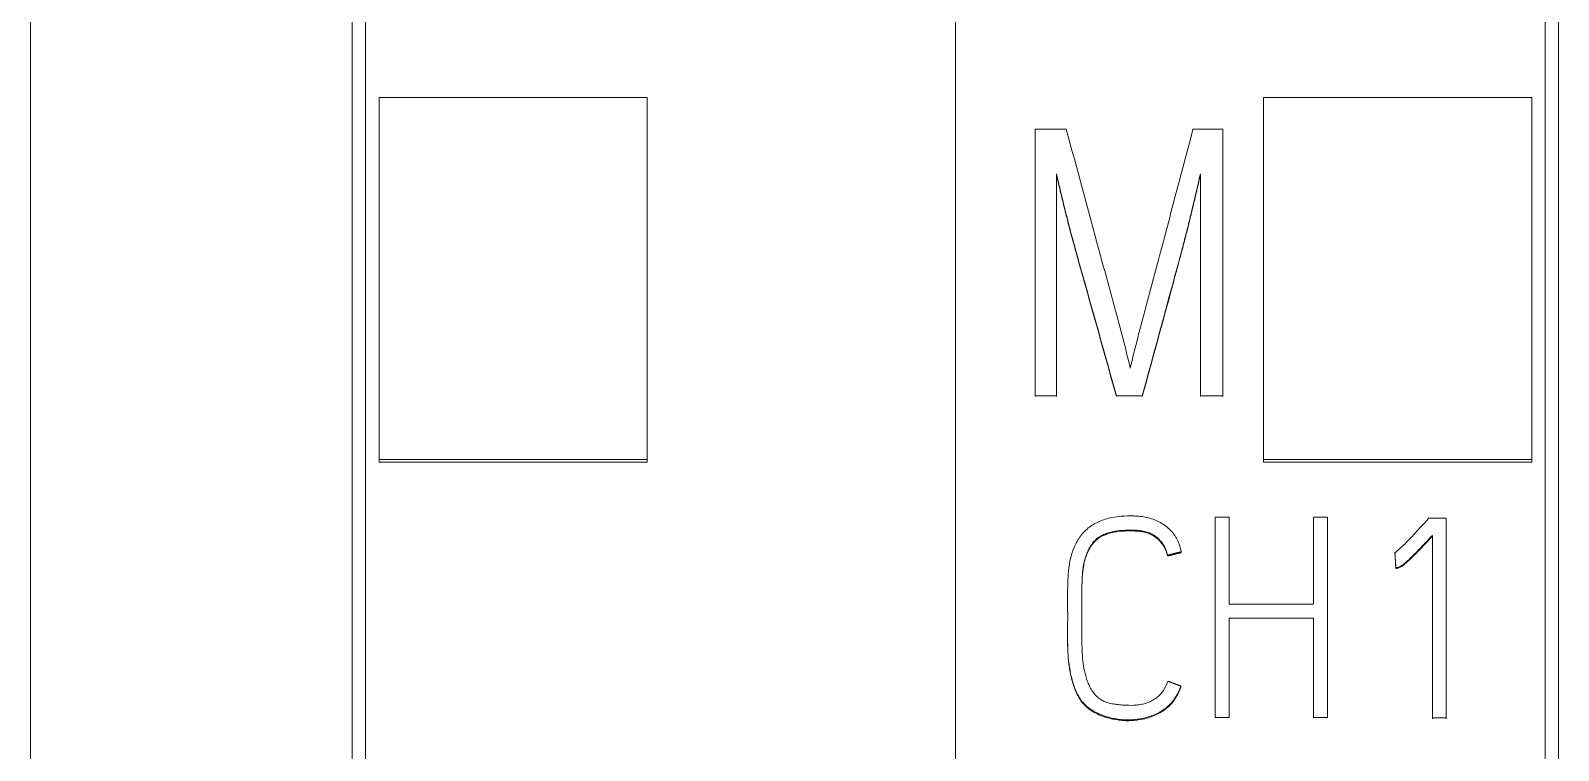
# Model space of a CAD drawing. Header units: millimetres. Extents: x 4134 to 7422, y 1400 to 3585.
# Drawn here: x 6000.95 to 6012.35, y 3303.38 to 3308.75 of the extents above; entities that cross this region are included whole.
import ezdxf

# ---------------------------------------------------------------- set-up
doc = ezdxf.new("R2010")
doc.units = ezdxf.units.MM
doc.layers.add('000-PI-Oprema', color=30, linetype='Continuous', lineweight=5)

# ---------------------------------------------------------------- blocks, each defined once
blk = doc.blocks.new('S7-1500 AI HS - 6ES7531-7NF10-0AB0')
at = {"layer": '000-PI-Oprema', "color": 0, "linetype": 'ByBlock', "lineweight": 0}
for p, q in [((34.8, 134.681), (34.8, 21.262)), ((30.4, 23.585), (30.4, 132.4)), ((30.5, 79.769), (30.5, 82.471)), ((30.5, 82.471), (32.5, 82.471)), ((32.5, 79.769), (32.5, 82.471)), ((30.5, 79.75), (30.5, 79.769)), ((30.5, 79.769), (32.5, 79.769)), ((30.5, 79.75), (32.5, 79.75)), ((32.5, 79.75), (32.5, 79.769))]:
    blk.add_line(p, q, dxfattribs=at)
for points, knots in [([(30.3, 23.299), (30.3, 26.64), (30.3, 34.605), (30.3, 47.245), (30.3, 62.731), (30.3, 77.025), (30.3, 91.235), (30.3, 105.802), (30.3, 119.972), (30.3, 129.542), (30.3, 132.586)], [0, 0, 0, 0, 0.091483, 0.21812, 0.346206, 0.515858, 0.610111, 0.736264, 0.916066, 1, 1, 1, 1]), ([(27.9, 129.52), (27.9, 127.497), (27.9, 118.948), (27.9, 105.802), (27.9, 91.235), (27.9, 77.025), (27.9, 62.731), (27.9, 47.245), (27.9, 34.486), (27.9, 25.605), (27.9, 21.348), (27.9, 20.55)], [0, 0, 0, 0, 0.055935, 0.236292, 0.362833, 0.457376, 0.627551, 0.756032, 0.883059, 0.978086, 1, 1, 1, 1])]:
    blk.add_open_spline(points, degree=3, knots=knots, dxfattribs=at)
blk = doc.blocks.new('SIMATIC S7-1500 TM COUNT - 6ES7550-1AA01-0AB0')
at = {"color": 0, "linetype": 'ByBlock', "lineweight": 0}
for p, q in [((0, -12.319), (0, -125.738)), ((4.4, -14.6), (4.4, -123.415)), ((2.3, -67.231), (2.3, -64.529)), ((4.3, -64.529), (2.3, -64.529)), ((4.3, -67.231), (4.3, -64.529)), ((0.595, -64.766), (0.595, -66.755)), ((0.827, -64.766), (0.595, -64.766)), ((1.995, -64.766), (1.773, -64.766)), ((1.995, -66.755), (1.995, -64.766)), ((0.754, -66.755), (0.754, -65.099)), ((1.828, -65.099), (1.828, -66.755)), ((0.595, -66.755), (0.754, -66.755)), ((0.595, -66.755), (0.595, -66.761)), ((0.754, -66.755), (0.754, -66.761)), ((1.202, -66.755), (1.395, -66.755)), ((1.202, -66.755), (1.202, -66.761)), ((1.395, -66.755), (1.395, -66.761)), ((1.828, -66.755), (1.995, -66.755)), ((1.828, -66.755), (1.828, -66.761)), ((1.995, -66.755), (1.995, -66.761)), ((2.3, -67.25), (2.3, -67.231)), ((4.3, -67.231), (2.3, -67.231)), ((4.3, -67.25), (2.3, -67.25)), ((4.3, -67.25), (4.3, -67.231)), ((1.939, -69.154), (1.939, -67.661)), ((1.939, -67.661), (2.043, -67.661)), ((2.043, -67.661), (2.043, -68.309)), ((2.671, -68.309), (2.671, -67.661)), ((2.671, -67.661), (2.777, -67.661)), ((2.777, -67.661), (2.777, -69.154)), ((3.663, -67.668), (3.532, -67.668)), ((3.663, -69.158), (3.663, -67.668)), ((3.559, -67.796), (3.559, -69.158)), ((1.583, -67.944), (1.583, -67.95)), ((1.685, -67.919), (1.685, -67.925)), ((3.28, -67.927), (3.28, -67.933)), ((3.287, -68.037), (3.287, -68.043)), ((0.837, -68.24), (0.837, -68.246)), ((2.043, -68.309), (2.671, -68.309)), ((2.043, -68.415), (2.043, -69.154)), ((2.671, -68.415), (2.043, -68.415)), ((2.671, -69.154), (2.671, -68.415)), ((1.683, -68.92), (1.683, -68.926)), ((2.043, -69.154), (1.939, -69.154)), ((2.777, -69.154), (2.671, -69.154)), ((3.559, -69.158), (3.559, -69.165)), ((3.559, -69.158), (3.663, -69.158)), ((3.663, -69.158), (3.663, -69.165))]:
    blk.add_line(p, q, dxfattribs=at)
blk.add_ellipse((3.284, -68.005), major_axis=(-0.441, 7.475), ratio=0.000027, start_param=4.707204, end_param=4.721984, dxfattribs=at)
for points, knots in [([(4.5, -14.414), (4.5, -17.458), (4.5, -27.028), (4.5, -41.198), (4.5, -55.765), (4.5, -69.975), (4.5, -84.269), (4.5, -99.755), (4.5, -112.395), (4.5, -120.36), (4.5, -123.701)], [0, 0, 0, 0, 0.083934, 0.263736, 0.389889, 0.484142, 0.653794, 0.78188, 0.908517, 1, 1, 1, 1]), ([(1.305, -66.548), (1.287, -66.474), (1.269, -66.399), (1.24, -66.287), (1.23, -66.25), (1.21, -66.176), (1.159, -65.99), (1.029, -65.508), (0.908, -65.063), (0.827, -64.766)], [0, 0, 0, 0, 0.125, 0.125, 0.1875, 0.1875, 0.25, 0.5, 1, 1, 1, 1]), ([(1.773, -64.766), (1.694, -65.063), (1.616, -65.36), (1.499, -65.805), (1.449, -65.991), (1.4, -66.176), (1.38, -66.25), (1.37, -66.287), (1.341, -66.399), (1.323, -66.473), (1.305, -66.548)], [0, 0, 0, 0, 0.5, 0.5, 0.75, 0.8125, 0.8125, 0.875, 0.875, 1, 1, 1, 1]), ([(0.754, -65.099), (0.77, -65.168), (0.787, -65.238), (0.82, -65.377), (0.838, -65.446), (0.865, -65.55), (0.874, -65.584), (0.894, -65.653), (0.903, -65.688), (0.932, -65.791), (1.028, -66.135), (1.125, -66.479), (1.202, -66.755)], [0, 0, 0, 0, 0.125, 0.125, 0.25, 0.25, 0.3125, 0.3125, 0.375, 0.375, 0.5, 1, 1, 1, 1]), ([(1.202, -66.761), (1.125, -66.485), (1.028, -66.141), (0.932, -65.797), (0.903, -65.694), (0.894, -65.659), (0.874, -65.59), (0.865, -65.556), (0.838, -65.452), (0.82, -65.383), (0.787, -65.244), (0.77, -65.175), (0.754, -65.105)], [0, 0, 0, 0, 0.5, 0.625, 0.625, 0.6875, 0.6875, 0.75, 0.75, 0.875, 0.875, 1, 1, 1, 1]), ([(1.395, -66.755), (1.47, -66.479), (1.545, -66.204), (1.638, -65.86), (1.657, -65.791), (1.685, -65.688), (1.694, -65.653), (1.712, -65.584), (1.721, -65.55), (1.747, -65.446), (1.764, -65.377), (1.797, -65.238), (1.813, -65.168), (1.828, -65.099)], [0, 0, 0, 0, 0.5, 0.5, 0.625, 0.625, 0.6875, 0.6875, 0.75, 0.75, 0.875, 0.875, 1, 1, 1, 1]), ([(1.828, -65.105), (1.813, -65.175), (1.797, -65.244), (1.764, -65.383), (1.747, -65.452), (1.721, -65.556), (1.712, -65.59), (1.694, -65.659), (1.666, -65.763), (1.564, -66.142), (1.47, -66.485), (1.395, -66.761)], [0, 0, 0, 0, 0.125, 0.125, 0.25, 0.25, 0.3125, 0.3125, 0.375, 0.5, 1, 1, 1, 1]), ([(1.685, -67.919), (1.679, -67.887), (1.67, -67.856), (1.651, -67.82), (1.647, -67.813), (1.639, -67.8), (1.634, -67.793), (1.62, -67.774), (1.609, -67.762), (1.586, -67.74), (1.573, -67.729), (1.547, -67.711), (1.534, -67.702), (1.505, -67.687), (1.49, -67.681), (1.46, -67.67), (1.444, -67.666), (1.413, -67.659), (1.397, -67.657), (1.365, -67.653), (1.349, -67.652), (1.301, -67.65), (1.269, -67.651), (1.206, -67.656), (1.174, -67.661), (1.111, -67.677), (1.081, -67.688), (1.045, -67.706), (1.038, -67.71), (1.024, -67.718), (1.017, -67.722), (0.997, -67.736), (0.985, -67.746), (0.962, -67.768), (0.951, -67.78), (0.936, -67.799), (0.931, -67.806), (0.922, -67.819), (0.918, -67.826), (0.897, -67.86), (0.884, -67.889), (0.868, -67.935), (0.864, -67.951), (0.856, -67.982), (0.853, -67.998), (0.845, -68.045), (0.842, -68.077), (0.839, -68.14), (0.838, -68.173), (0.837, -68.269), (0.838, -68.333), (0.838, -68.461), (0.836, -68.525), (0.838, -68.621), (0.839, -68.654), (0.843, -68.718), (0.847, -68.749), (0.856, -68.812), (0.863, -68.844), (0.876, -68.89), (0.88, -68.905), (0.891, -68.935), (0.897, -68.95), (0.911, -68.98), (0.918, -68.994), (0.935, -69.021), (0.944, -69.034), (0.966, -69.058), (0.978, -69.07), (1.003, -69.09), (1.016, -69.099), (1.044, -69.115), (1.058, -69.122), (1.088, -69.135), (1.103, -69.141), (1.133, -69.15), (1.149, -69.155), (1.18, -69.162), (1.196, -69.165), (1.244, -69.171), (1.276, -69.173), (1.324, -69.171), (1.34, -69.17), (1.372, -69.166), (1.388, -69.163), (1.419, -69.156), (1.435, -69.152), (1.465, -69.142), (1.48, -69.136), (1.51, -69.123), (1.524, -69.115), (1.552, -69.099), (1.565, -69.089), (1.583, -69.074), (1.589, -69.069), (1.601, -69.057), (1.606, -69.052), (1.623, -69.033), (1.642, -69.007), (1.657, -68.979), (1.671, -68.95), (1.677, -68.935), (1.683, -68.92)], [0, 0, 0, 0, 0.03125, 0.03125, 0.039063, 0.039063, 0.046875, 0.046875, 0.0625, 0.0625, 0.078125, 0.078125, 0.09375, 0.09375, 0.109375, 0.109375, 0.125, 0.125, 0.140625, 0.140625, 0.15625, 0.15625, 0.1875, 0.1875, 0.21875, 0.21875, 0.25, 0.25, 0.257812, 0.257812, 0.265625, 0.265625, 0.28125, 0.28125, 0.296875, 0.296875, 0.304687, 0.304687, 0.3125, 0.3125, 0.34375, 0.34375, 0.359375, 0.359375, 0.375, 0.375, 0.40625, 0.40625, 0.4375, 0.4375, 0.5, 0.5, 0.5625, 0.5625, 0.59375, 0.59375, 0.625, 0.625, 0.65625, 0.65625, 0.671875, 0.671875, 0.6875, 0.6875, 0.703125, 0.703125, 0.71875, 0.71875, 0.734375, 0.734375, 0.75, 0.75, 0.765625, 0.765625, 0.78125, 0.78125, 0.796875, 0.796875, 0.8125, 0.8125, 0.84375, 0.84375, 0.859375, 0.859375, 0.875, 0.875, 0.890625, 0.890625, 0.90625, 0.90625, 0.921875, 0.921875, 0.9375, 0.9375, 0.945313, 0.945313, 0.953125, 0.953125, 0.96875, 0.984375, 0.984375, 1, 1, 1, 1]), ([(3.532, -67.668), (3.512, -67.69), (3.492, -67.713), (3.451, -67.757), (3.431, -67.779), (3.39, -67.823), (3.369, -67.845), (3.325, -67.887), (3.303, -67.907), (3.28, -67.927)], [0, 0, 0, 0, 0.25, 0.25, 0.5, 0.5, 0.75, 0.75, 1, 1, 1, 1]), ([(1.585, -68.884), (1.577, -68.909), (1.566, -68.933), (1.547, -68.96), (1.543, -68.965), (1.535, -68.975), (1.531, -68.98), (1.517, -68.994), (1.508, -69.002), (1.487, -69.018), (1.476, -69.025), (1.452, -69.037), (1.441, -69.042), (1.416, -69.051), (1.403, -69.054), (1.378, -69.059), (1.365, -69.061), (1.326, -69.065), (1.3, -69.064), (1.261, -69.062), (1.248, -69.062), (1.222, -69.06), (1.209, -69.058), (1.184, -69.055), (1.171, -69.053), (1.145, -69.047), (1.133, -69.043), (1.108, -69.034), (1.097, -69.029), (1.08, -69.018), (1.075, -69.015), (1.064, -69.006), (1.06, -69.002), (1.046, -68.989), (1.037, -68.979), (1.022, -68.958), (1.015, -68.947), (1.002, -68.924), (0.997, -68.912), (0.987, -68.889), (0.982, -68.876), (0.97, -68.839), (0.964, -68.814), (0.954, -68.764), (0.951, -68.738), (0.947, -68.687), (0.946, -68.661), (0.944, -68.609), (0.944, -68.583), (0.944, -68.506), (0.944, -68.454), (0.943, -68.351), (0.943, -68.299), (0.944, -68.221), (0.944, -68.195), (0.945, -68.144), (0.946, -68.118), (0.949, -68.066), (0.952, -68.041), (0.962, -67.99), (0.969, -67.965), (0.982, -67.929), (0.987, -67.917), (0.998, -67.894), (1.005, -67.882), (1.015, -67.866), (1.019, -67.861), (1.027, -67.85), (1.031, -67.845), (1.044, -67.831), (1.054, -67.822), (1.074, -67.807), (1.085, -67.8), (1.109, -67.789), (1.121, -67.784), (1.145, -67.776), (1.158, -67.772), (1.183, -67.767), (1.196, -67.764), (1.234, -67.759), (1.26, -67.758), (1.299, -67.757), (1.311, -67.757), (1.337, -67.757), (1.35, -67.758), (1.376, -67.76), (1.389, -67.762), (1.414, -67.767), (1.427, -67.77), (1.445, -67.777), (1.451, -67.779), (1.463, -67.785), (1.468, -67.788), (1.485, -67.797), (1.496, -67.805), (1.515, -67.821), (1.525, -67.831), (1.541, -67.85), (1.549, -67.86), (1.562, -67.883), (1.568, -67.894), (1.577, -67.919), (1.58, -67.931), (1.583, -67.944)], [0, 0, 0, 0, 0.03125, 0.03125, 0.039063, 0.039063, 0.046875, 0.046875, 0.0625, 0.0625, 0.078125, 0.078125, 0.09375, 0.09375, 0.109375, 0.109375, 0.125, 0.125, 0.15625, 0.15625, 0.171875, 0.171875, 0.1875, 0.1875, 0.203125, 0.203125, 0.21875, 0.21875, 0.234375, 0.234375, 0.242187, 0.242187, 0.25, 0.25, 0.265625, 0.265625, 0.28125, 0.28125, 0.296875, 0.296875, 0.3125, 0.3125, 0.34375, 0.34375, 0.375, 0.375, 0.40625, 0.40625, 0.4375, 0.4375, 0.5, 0.5, 0.5625, 0.5625, 0.59375, 0.59375, 0.625, 0.625, 0.65625, 0.65625, 0.6875, 0.6875, 0.703125, 0.703125, 0.71875, 0.71875, 0.726563, 0.726563, 0.734375, 0.734375, 0.75, 0.75, 0.765625, 0.765625, 0.78125, 0.78125, 0.796875, 0.796875, 0.8125, 0.8125, 0.84375, 0.84375, 0.859375, 0.859375, 0.875, 0.875, 0.890625, 0.890625, 0.90625, 0.90625, 0.914062, 0.914062, 0.921875, 0.921875, 0.9375, 0.9375, 0.953125, 0.953125, 0.96875, 0.96875, 0.984375, 0.984375, 1, 1, 1, 1]), ([(1.583, -67.95), (1.58, -67.937), (1.577, -67.925), (1.568, -67.9), (1.562, -67.889), (1.549, -67.866), (1.541, -67.856), (1.528, -67.841), (1.524, -67.836), (1.514, -67.827), (1.51, -67.823), (1.494, -67.81), (1.484, -67.803), (1.467, -67.793), (1.461, -67.79), (1.449, -67.785), (1.443, -67.782), (1.412, -67.771), (1.387, -67.767), (1.347, -67.764), (1.334, -67.763), (1.308, -67.763), (1.295, -67.763), (1.256, -67.764), (1.231, -67.766), (1.192, -67.771), (1.179, -67.773), (1.154, -67.779), (1.141, -67.783), (1.116, -67.792), (1.104, -67.797), (1.087, -67.806), (1.081, -67.809), (1.07, -67.816), (1.065, -67.82), (1.039, -67.841), (1.022, -67.861), (0.994, -67.906), (0.983, -67.929), (0.971, -67.966), (0.967, -67.979), (0.961, -68.005), (0.958, -68.017), (0.951, -68.056), (0.949, -68.081), (0.945, -68.133), (0.945, -68.159), (0.944, -68.21), (0.944, -68.236), (0.943, -68.286), (0.943, -68.31), (0.943, -68.334)], [0, 0, 0, 0, 0.033481, 0.033481, 0.066961, 0.066961, 0.100442, 0.100442, 0.117182, 0.117182, 0.133923, 0.133923, 0.167403, 0.167403, 0.184144, 0.184144, 0.200884, 0.200884, 0.267845, 0.267845, 0.301326, 0.301326, 0.334806, 0.334806, 0.401768, 0.401768, 0.435248, 0.435248, 0.468729, 0.468729, 0.50221, 0.50221, 0.51895, 0.51895, 0.53569, 0.53569, 0.602652, 0.602652, 0.669613, 0.669613, 0.703094, 0.703094, 0.736574, 0.736574, 0.803536, 0.803536, 0.870497, 0.870497, 0.937458, 0.937458, 1, 1, 1, 1]), ([(3.287, -68.037), (3.291, -68.037), (3.294, -68.037), (3.302, -68.035), (3.306, -68.034), (3.313, -68.032), (3.316, -68.03), (3.323, -68.026), (3.326, -68.024), (3.336, -68.017), (3.342, -68.013), (3.354, -68.003), (3.36, -67.998), (3.377, -67.983), (3.388, -67.972), (3.41, -67.951), (3.421, -67.94), (3.454, -67.908), (3.475, -67.886), (3.517, -67.841), (3.538, -67.819), (3.559, -67.796)], [0, 0, 0, 0, 0.03125, 0.03125, 0.0625, 0.0625, 0.09375, 0.09375, 0.125, 0.125, 0.1875, 0.1875, 0.25, 0.25, 0.375, 0.375, 0.5, 0.5, 0.75, 0.75, 1, 1, 1, 1]), ([(3.559, -67.803), (3.538, -67.825), (3.517, -67.847), (3.475, -67.892), (3.454, -67.914), (3.421, -67.947), (3.41, -67.957), (3.388, -67.979), (3.377, -67.989), (3.36, -68.004), (3.354, -68.009), (3.342, -68.019), (3.336, -68.024), (3.323, -68.032), (3.317, -68.036), (3.306, -68.04), (3.302, -68.041), (3.294, -68.043), (3.291, -68.043), (3.287, -68.043)], [0, 0, 0, 0, 0.25, 0.25, 0.5, 0.5, 0.625, 0.625, 0.75, 0.75, 0.8125, 0.8125, 0.875, 0.875, 0.9375, 0.9375, 0.96875, 0.96875, 1, 1, 1, 1]), ([(1.683, -68.926), (1.672, -68.957), (1.658, -68.986), (1.637, -69.02), (1.632, -69.026), (1.622, -69.039), (1.617, -69.046), (1.601, -69.064), (1.589, -69.075), (1.564, -69.096), (1.551, -69.105), (1.523, -69.122), (1.509, -69.129), (1.479, -69.142), (1.464, -69.148), (1.434, -69.158), (1.418, -69.163), (1.37, -69.173), (1.338, -69.177), (1.29, -69.179), (1.274, -69.179), (1.241, -69.177), (1.225, -69.175), (1.193, -69.17), (1.177, -69.167), (1.146, -69.16), (1.13, -69.156), (1.107, -69.148), (1.1, -69.145), (1.084, -69.14), (1.077, -69.137), (1.054, -69.127), (1.04, -69.119), (1.012, -69.102), (0.999, -69.093), (0.974, -69.072), (0.962, -69.061), (0.942, -69.037), (0.932, -69.023), (0.92, -69.003), (0.916, -68.995), (0.908, -68.981), (0.905, -68.974), (0.895, -68.952), (0.889, -68.937), (0.879, -68.906), (0.874, -68.891), (0.866, -68.86), (0.862, -68.844), (0.856, -68.812), (0.853, -68.796), (0.841, -68.717), (0.838, -68.653), (0.836, -68.525), (0.838, -68.461), (0.838, -68.347), (0.837, -68.296), (0.837, -68.246)], [0, 0, 0, 0, 0.056891, 0.056891, 0.071114, 0.071114, 0.085336, 0.085336, 0.113782, 0.113782, 0.142227, 0.142227, 0.170673, 0.170673, 0.199118, 0.199118, 0.227564, 0.227564, 0.284455, 0.284455, 0.3129, 0.3129, 0.341345, 0.341345, 0.369791, 0.369791, 0.398236, 0.398236, 0.412459, 0.412459, 0.426682, 0.426682, 0.455127, 0.455127, 0.483573, 0.483573, 0.512018, 0.512018, 0.540464, 0.540464, 0.554686, 0.554686, 0.568909, 0.568909, 0.597355, 0.597355, 0.6258, 0.6258, 0.654245, 0.654245, 0.682691, 0.682691, 0.796473, 0.796473, 0.910255, 0.910255, 1, 1, 1, 1])]:
    blk.add_open_spline(points, degree=3, knots=knots, dxfattribs=at)
for points, weights in [([(1.583, -67.944), (1.634, -67.931), (1.685, -67.919)], [0.499995994819, 0.500004005181, 0.499995994819]), ([(1.685, -67.925), (1.634, -67.938), (1.583, -67.95)], [0.499996711644, 0.500003288356, 0.499996711644]), ([(3.28, -67.927), (3.283, -67.982), (3.287, -68.037)], [0.500000000551, 0.499999999449, 0.500000000551]), ([(1.683, -68.92), (1.634, -68.902), (1.585, -68.884)], [0.499998575873, 0.500001424127, 0.499998575873])]:
    blk.add_rational_spline(points, weights, degree=2, dxfattribs=at)

msp = doc.modelspace()

# ---------------------------------------------------------------- block references
at = {"layer": '000-PI-Oprema', "color": 0, "linetype": 'ByBlock', "lineweight": 0}
for name, p in [('S7-1500 AI HS - 6ES7531-7NF10-0AB0', (5973.048, 3225.785)), ('SIMATIC S7-1500 TM COUNT - 6ES7550-1AA01-0AB0', (6007.848, 3372.785))]:
    msp.add_blockref(name, p, dxfattribs=at)

doc.saveas('drawing.dxf')
